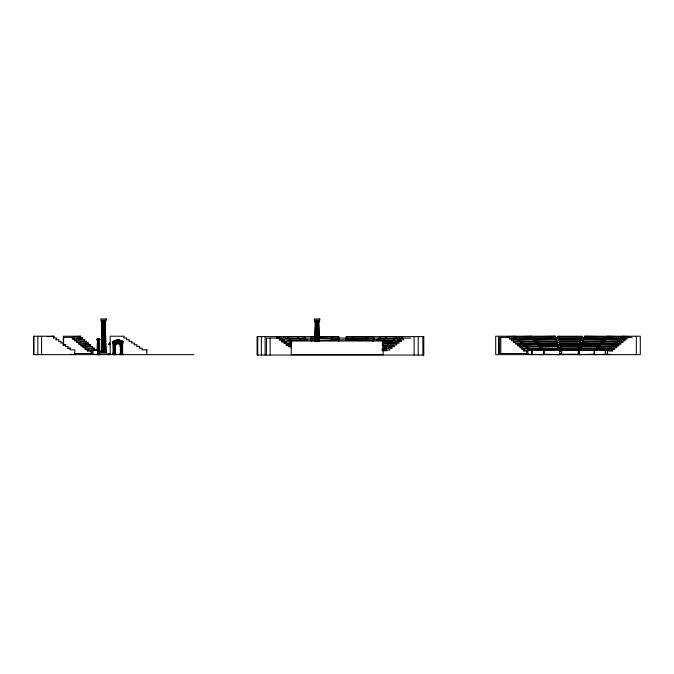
<?xml version="1.0" encoding="UTF-8"?>
<svg xmlns="http://www.w3.org/2000/svg" width="674" height="674" viewBox="0 0 674 674"><rect width="100%" height="100%" fill="white"/><g stroke="black" fill="none" stroke-linecap="round" stroke-linejoin="round"><path stroke-width="1.01" d="M97.57 339.233C96.904 340.151 97.545 339.275 98.943 340.303C99.937 341.061 94.798 339.098 98.446 339.426M98.261 349.427L98.278 341.179M99.735 339.452C99.255 339.418 99.651 339.873 99.727 339.789C101.378 339.317 93.02 339.494 99.263 340.092C99.002 337.379 99.819 340.766 99.803 339.528M102.937 350.809L103.13 322.02M316.46 341.558L316.595 322.02M97.401 340.319L99.221 340.606L99.221 353.353M99.609 339.317C99.044 340.446 99.364 338.963 99.685 339.671M99.575 339.502L99.086 340.1L99.339 339.182M97.957 341.179L97.764 353.412L97.882 340.766M99.263 340.21L99.154 340.168M102.355 350.809L102.726 322.02M315.938 341.558L316.19 322.02M97.772 340.808C98.337 371.399 96.298 339.511 98.016 340.294M101.85 350.809L102.381 322.02M315.491 341.558L315.845 322.02M97.528 349.427L97.696 341.179M97.444 349.427L97.629 340.808M97.486 340.362L97.511 340.143M101.471 350.809L102.119 322.02M315.146 341.558L315.584 322.02M97.326 349.427L97.528 341.179L97.444 353.353M101.226 350.809L101.892 322.02M98.564 340.488L99.162 340.387M99.162 339.89L99.272 339.536M98.876 340.421L98.952 339.511L99.196 339.915M99.162 340.783L99.221 349.427M98.867 340.395L98.379 340.168L98.775 340.48M113.746 345.796L115.027 345.796L113.207 345.796L113.763 345.476M97.713 339.747L97.005 339.78L97.368 339.157M97.157 339.14L97.427 340.067L96.938 339.317M97.696 339.822L96.93 339.528M99.415 339.73L97.267 339.915L97.553 339.536M97.351 339.923L97.267 339.199M97.132 339.14C96.66 339.654 97.73 339.864 97.823 339.772M99.078 339.637L99.508 339.915M97.368 339.637L99.044 339.502M114.1 345.4L114.007 343.942L113.957 345.4M115.153 345.467L115.027 346.15L115.119 345.459A2.814 2.814 0 0 1 120.587 345.467L120.646 346.158L120.511 345.484A2.747 2.747 0 0 0 115.22 345.484M121.43 345.4L121.337 343.942L121.286 345.4M121.783 345.4L121.691 343.942L121.64 345.4M99.036 339.957L99.027 339.384M97.351 339.426L97.553 340.016M98.53 339.822L97.797 340.437L98.387 340.277M98.37 340.336L97.991 340.412M98.96 340.783L99.095 353.42L98.968 341.179M97.578 340.1L98.421 340.1M97.022 339.325L97.216 339.873M98.168 339.966L97.208 339.502M98.328 353.673L98.488 340.547L97.747 340.294M97.84 340.606L98.126 340.589M98.328 339.073L98.674 339.772M97.283 339.747L96.93 339.671M98.278 340.808L98.606 353.42L98.505 340.783M123.182 341.667L112.558 341.667M121.834 341.794L117.866 340.092L113.872 341.71L117.866 340.143M99.305 339.696L98.471 339.89M121.994 345.796L122.533 345.796L120.713 345.796L121.994 345.796L122.061 344.195M113.493 345.4L113.443 343.942L113.35 345.4M113.721 344.161L113.67 345.4M120.932 345.4L121.034 343.951L121.067 345.4M122.129 342.097L121.918 343.268M122.668 342.097L122.533 354.65M99.592 339.393L99.137 339.384M98.573 339.662L98.564 339.696M113.173 342.914L122.567 342.914M112.878 341.583L117.866 339.519L122.862 341.583M113.106 341.71C128.978 335.526 100.999 346.065 117.874 339.797L123.401 341.541L117.63 339.679L122.592 341.71L122.373 342.097M98.817 339.342L98.084 339.426L98.573 339.426M117.63 339.696L118.11 339.696M97.528 339.258L98.092 339.393M98.8 340.808L98.926 349.427M101.218 321.043L105.776 321.043M314.691 321.043L319.24 321.043M101.218 321.212L105.776 321.212M314.691 321.212L319.24 321.212M101.218 321.641L105.776 321.641M314.691 321.641L319.24 321.641M101.412 322.02L105.582 322.02M314.884 322.02L319.046 322.02M47.214 336.621L54.198 336.225L33.7 336.225L33.7 354.65L193.876 354.65M315.078 336.621L305.288 336.621L305.288 338.668M318.052 336.621L338.837 336.621L338.845 341.524M506.856 336.621L515.138 336.225M559.125 336.621L580.744 336.621L580.744 337.927L559.125 337.927L559.176 336.225M629.187 336.621L622.801 336.225M276.323 337.017L279.794 336.621M315.044 337.017L311.161 337.017L311.161 338.331L315.584 338.331M318.642 337.017L338.837 337.017M346.158 337.017L373.548 337.017L373.548 338.331L346.006 338.331L346.032 340.033M509.376 337.379L499.636 337.379L499.636 353.496L527.868 353.496M531.078 337.379L534.659 337.379L534.659 339.089M554.795 337.379L558.973 337.379L558.973 339.089M584.956 337.379L580.946 337.379L580.946 339.089M607.796 337.379L605.058 337.379L605.058 339.089M622.279 337.379L624.225 337.379M632.069 337.379L627.191 337.379L627.191 339.089L625.11 339.089L625.11 340.791L623.037 340.791L623.037 342.502L620.956 342.502L620.956 344.212L618.884 344.212L618.884 345.914L616.811 345.914L616.811 347.624L614.73 347.624L614.73 349.334L612.658 349.334L612.658 351.036L608.723 351.036M53.558 337.927L56.532 337.927L56.018 340.033M509.342 337.927L533.496 337.927L518.533 338.331L518.533 339.637M626.298 337.927L605.673 337.927L619.49 338.331L619.49 339.637M304.016 338.112L310.512 338.112L310.512 339.814M338.373 338.112L346.891 338.112M373.674 338.112L380.802 338.112M400.811 338.112L403.162 338.112M410.879 338.112L403.591 338.112L403.591 339.814L401.291 339.814L401.291 341.524L398.974 341.524L398.974 343.234L396.7 343.234L396.7 344.936L394.4 344.936L394.4 346.647L392.074 346.647L392.074 348.357L389.799 348.357L389.799 350.067L387.508 350.067M276.761 338.331L282.069 338.331L279.129 338.727M338.879 338.331L318.642 338.331L338.879 338.727M402.74 338.331L378.291 338.331L397.609 338.727L397.609 340.033M559.403 338.331L580.466 338.331L580.466 339.637L559.403 339.637L559.462 337.927M624.242 338.331L620.821 337.927M315.584 338.727L312.289 338.727L312.289 340.033L315.398 340.033M346.006 338.727L372.326 338.727L372.326 340.033L345.855 340.033L371.096 340.429M97.039 338.971L99.626 338.971M511.448 339.089L509.376 339.089L509.342 336.621M532.873 339.089L535.67 339.089L535.67 340.791M555.224 339.089L559.251 339.089L559.251 340.791M580.432 339.089L584.316 339.089M606.718 339.089L603.896 339.089L603.896 340.791M56.018 339.637L58.874 339.637L58.444 341.347L61.208 341.347L60.778 343.049L63.55 343.049L63.12 344.759L65.892 344.759L62.952 345.155M511.423 339.637L534.819 339.637L520.244 340.033L520.244 341.347M624.242 339.637L604.224 339.637L617.687 340.033L617.687 341.347M279.213 339.814L284.546 339.814L284.546 341.524M304.741 339.814L311.641 339.814L311.641 341.524M338.542 339.814L346.276 339.814M379.378 339.814L373.059 339.814L373.059 341.524M398.494 339.814L400.407 339.814M281.134 340.033L284.335 340.033L281.134 340.429M400.314 340.033L376.867 340.033L395.402 340.429L395.402 341.743M559.69 340.033L580.188 340.033L580.188 341.347L559.69 341.347L559.74 339.637M622.186 340.033L618.85 339.637M313.41 340.429L315.407 340.429M319.383 340.429L338.921 340.033L319.543 340.429M400.314 340.429L397.205 340.033M513.529 340.791L511.448 340.791L511.423 338.331L517.042 337.927M517.607 340.791L519.317 340.791M533.875 340.791L536.681 340.791L536.681 342.502M556.227 340.791L559.538 340.791L559.538 342.502M579.792 340.791L583.676 340.791M602.455 340.791L605.277 340.791M513.504 341.347L536.133 341.347L521.954 341.743L521.954 343.049M622.186 341.347L602.783 341.347L615.884 341.743L615.884 343.049M281.555 341.524L286.686 341.524L286.644 345.155M396.169 341.524L398.199 341.524M281.505 341.743L286.602 341.743L284.133 342.139M291.648 341.743L287.916 341.743L287.916 340.429L307.226 340.033L285.776 340.033L285.776 338.727L305.895 338.331L283.628 338.331L283.628 337.017L304.564 336.621L257.224 336.621L257.224 355.046L423.803 355.046L423.803 336.621L346.158 336.621L346.183 338.331M382.647 341.743L397.896 342.139M559.968 341.743L579.91 341.743L579.91 343.049L559.968 343.049L560.018 341.347M620.139 341.743L616.879 341.347M112.617 341.541L122.98 341.937M112.836 342.097L122.904 342.097M291.85 342.139L290.064 342.139L290.064 343.454L291.85 343.454M382.647 342.139L393.195 342.139L393.195 343.454M122.55 342.325L113.19 342.325L113.207 354.65M515.61 342.502L513.529 342.502L513.504 340.033L518.946 339.637M535.889 342.502L537.684 342.502L537.684 344.212M556.513 342.502L559.816 342.502L559.816 344.212M579.792 342.502L583.676 342.502M601.014 342.502L603.828 342.502M113.207 342.982L122.567 342.956M515.576 343.049L537.456 343.049L523.664 343.454L523.664 344.759M620.139 343.049L601.343 343.049L614.081 343.454L614.081 344.759M112.962 343.31L122.778 343.31M283.897 343.234L288.834 343.234L288.834 344.936M393.852 343.234L395.992 343.234M285.945 343.454L288.876 343.454M382.175 343.454L396.346 343.454M581.409 346.47L581.291 344.759L599.624 344.759L599.624 343.454L581.932 343.049L600.77 343.049L600.77 341.743L582.572 341.347L601.916 341.347L601.916 340.033L583.212 339.637L603.062 339.637L603.062 338.331L583.852 337.927L604.207 337.927L604.207 336.621L584.493 336.225L640.3 336.225L640.3 354.65L495.702 354.65L495.702 336.225L555.528 336.225L535.207 336.621L535.207 337.927L556.008 337.927L536.218 338.331L536.218 339.637L556.497 339.637L537.229 340.033L537.229 341.347L556.985 341.347L538.231 341.743L538.231 343.049L557.474 343.049L539.242 343.454L539.242 344.759L557.954 344.759L557.87 346.47M560.246 343.454L579.64 343.454L579.64 344.759L560.246 344.759L560.305 343.049M618.083 343.454L614.907 343.049M113.139 343.715L115.161 343.42L113.106 343.479M120.646 343.715L122.601 343.715M108.691 343.85L110.435 343.85M113.19 343.909L115.043 343.909M285.945 343.85L288.876 343.85M382.158 343.85L390.987 343.85L390.987 345.155M396.295 343.85L392.63 343.454M110.351 344.085L109.264 344.296M536.9 344.212L538.694 344.212L538.694 345.914M556.791 344.212L560.094 344.212L560.094 345.914M579.48 344.212L583.035 344.212M600.399 344.212L602.388 344.212M108.935 344.246L110.081 344.296M108.977 344.608L110.14 344.608M108.977 344.641L110.14 344.641M618.083 344.759L599.902 344.759L612.287 345.155L612.287 346.47M286.231 344.936L290.983 344.936L290.983 346.647M285.886 345.155L291.143 345.56L288.354 345.155M382.158 345.155L393.111 345.155M517.581 345.155L524.667 344.759M557.954 345.155L540.245 345.155L540.245 346.47L558.443 346.47L541.256 346.866L541.256 348.172M560.532 345.155L579.362 345.155M581.291 345.155L598.478 345.155L598.461 346.866L610.484 346.866L610.484 348.172M617.814 345.155L612.936 344.759M113.207 345.476L115.027 345.476M120.713 345.476L122.533 345.476M113.224 345.509L115.001 345.509M120.73 345.509L122.508 345.509M382.36 345.56L388.78 345.56L388.78 346.866M519.772 345.914L517.691 345.914L517.691 344.212L515.61 344.212L515.576 341.743L520.85 341.347M537.911 345.914L539.706 345.914L539.706 347.624L540.708 347.624M557.356 345.914L560.38 345.914L560.38 347.624M578.84 345.914L582.395 345.914M599.237 345.914L600.399 345.914M115.027 346.15L115.625 346.15L115.027 346.326M120.713 346.15L120.107 346.15L120.713 346.301M115.027 346.301L115.625 346.192M120.713 346.36L120.225 346.301M120.292 346.596L120.326 346.63M519.738 346.47L540.093 346.47L527.076 346.866L527.076 348.172M616.028 346.47L580.651 346.47L597.332 346.866L597.332 348.172M288.573 346.647L291.353 346.647L291.353 348.357M390.086 346.647L391.577 346.647M382.714 346.866L391.704 346.866M560.81 346.866L579.084 346.866M613.972 346.866L610.964 346.47M391.4 347.262L388.056 346.866M521.853 347.624L519.772 347.624L519.738 345.155M557.356 347.624L560.658 347.624L560.658 349.334M578.199 347.624L581.755 347.624M520.994 348.172L558.931 348.172L558.839 349.882M613.972 348.172L580.011 348.172L596.187 348.576L596.187 349.882M67.872 348.576L70.568 348.172L67.796 348.172L68.226 346.47L65.462 346.47L65.462 345.155M382.15 348.576L388.477 348.576L388.477 347.262M521.861 348.576L528.475 348.172M558.931 348.576L542.267 348.576L542.267 349.882M561.088 348.576L578.806 348.576M613.955 348.576L608.993 348.172M382.15 348.972L384.365 348.972L384.315 350.682M523.934 349.334L521.853 349.334L521.819 346.866L526.571 346.47M540.708 349.334L541.719 349.334M557.912 349.334L560.937 349.334L560.937 351.036M578.199 349.334L581.114 349.334M97.334 349.882L89.035 349.882L89.035 348.576L94.495 348.172L86.929 348.172L86.929 346.866L92.549 346.47L84.823 346.47L84.823 345.155L90.602 344.759L82.717 344.759L82.717 343.454L88.656 343.049L80.602 343.049L80.602 341.743L86.71 341.347L78.496 341.347L78.496 340.033L84.764 339.637L76.389 339.637L76.389 338.331L82.809 337.927L74.283 337.927L74.283 336.621L80.863 336.225L63.305 336.225L63.305 343.386M523.041 349.882L559.85 349.882L544.171 350.278L544.171 354.254L559.85 354.65M611.925 349.882L561.088 349.882L561.147 348.172M97.334 350.278L93.029 350.278L93.029 354.254L98.193 354.65M382.158 350.278L386.758 350.278M561.627 350.278L578.284 350.278M607.653 350.278L594.291 349.882M382.158 350.682L386.758 350.682M101.075 350.809L106.29 350.809M523.757 351.036L527.868 351.036M559.454 351.036L561.476 351.036L561.476 353.496L559.454 353.496M578.452 351.036L578.983 351.036M100.839 351.297L106.526 351.297M100.839 351.828L106.526 351.828M100.931 352.039L106.526 352.039M113.173 353.05L115.414 353.05M120.326 353.05L122.567 353.05M115.473 353.159L113.114 353.159M112.903 353.446L115.684 353.446L115.684 354.65M74.612 353.496L91.891 353.496L91.891 351.036L87.081 351.036L87.081 349.334M108.927 353.842L110.199 353.842M108.834 353.976L110.283 353.976M108.817 354.103L110.3 354.128M70.307 354.254L74.999 354.65M108.716 354.254L110.41 354.229M525.931 354.254L543.918 354.65M561.627 354.254L578.284 354.254M610.197 354.254L594.291 354.65M98.092 339.662L97.865 339.595M113.611 342.097L113.746 354.65M113.072 342.097L113.283 343.268M98.261 353.353L98.387 341.179M98.8 353.353L98.707 341.179M99.179 341.179L99.407 353.673M319.198 341.558L318.692 322.02L319.122 341.558M105.97 350.809L105.22 322.02L105.885 350.809M99.12 341.179L99.381 349.427M318.465 322.02L318.903 341.558M105.001 322.02L105.65 350.809M318.204 322.02L318.558 341.558M104.731 322.02L105.262 350.809M317.858 322.02L318.111 341.558M104.386 322.02L104.765 350.809M317.454 322.02L317.589 341.558M103.99 322.02L104.184 350.809M636.323 336.225L636.323 354.65M625.674 336.621L625.674 337.927M623.635 338.331L623.635 339.637M623.164 336.621L623.256 338.331M621.588 340.033L621.588 341.347M621.285 337.927L621.285 336.621L607.114 336.225M621.184 338.331L621.209 340.033M619.541 341.743L619.541 343.049M619.212 340.033L619.212 341.347M617.502 343.454L617.502 344.759M617.241 341.743L617.241 343.049M615.455 345.155L615.455 346.47M615.269 343.454L615.269 344.759M613.298 345.155L613.298 346.47M613.416 346.866L613.416 348.172M611.326 346.866L611.326 348.172M611.369 348.576L611.369 349.882M609.355 348.576L609.355 349.882M608.681 349.882L608.681 348.576L597.021 348.172M607.493 350.278L607.493 354.254M607.375 336.621L607.375 337.927M605.934 338.331L605.934 339.637M605.614 350.278L605.614 354.254M605.252 349.882L605.252 354.65M604.494 340.033L604.494 341.347M603.053 341.743L603.053 343.049M602.733 340.791L602.733 342.502M601.562 342.502L601.612 344.759M600.172 345.155L600.172 346.47M598.731 346.866L598.731 348.172M597.282 348.576L597.282 349.882M594.552 350.278L594.552 354.254M584.611 336.621L584.611 337.927M583.97 338.331L583.97 339.637M583.33 340.033L583.33 341.347M582.69 341.743L582.69 343.049M582.184 338.272L582.184 336.225L557.668 336.225L557.668 338.272M582.05 343.454L582.05 344.759M580.769 346.866L580.769 348.172M580.668 339.089L580.668 340.791M580.39 340.791L580.39 342.502M580.103 342.502L580.103 344.212M580.129 348.576L580.129 349.882M579.825 344.212L579.825 345.914M579.539 345.914L579.539 347.624M579.311 344.759L579.362 346.47L560.532 346.47L560.583 344.759M579.261 347.624L579.261 349.334M579.261 351.036L579.261 353.496M579.033 346.47L579.084 348.172L560.81 348.172L560.861 346.47M578.983 349.334L578.915 354.254M578.755 348.172L578.798 350.278L594.013 350.278L594.013 354.254L578.798 354.65M578.233 349.882L578.233 354.65M561.678 349.882L561.678 354.65M559.757 350.278L559.757 354.254M558.35 346.866L558.35 348.172M557.381 343.454L557.381 344.759M556.893 341.743L556.893 343.049M556.412 340.033L556.412 341.347M555.924 338.331L555.924 339.637M555.435 336.621L555.435 337.927M543.918 349.882L527.843 350.278L527.843 354.254M543.674 350.278L543.674 354.254M541.416 348.172L528.787 348.576L528.787 349.882M541.171 348.576L541.171 349.882M539.849 346.866L539.849 348.172M538.534 345.155L538.534 346.47M537.212 343.454L537.212 344.759M535.889 341.743L535.889 343.049M534.575 340.033L534.575 341.347M533.252 338.331L533.252 339.637M532.174 336.225L516.823 336.621L516.823 337.927M532.089 349.882L532.089 354.65M531.938 336.621L531.938 337.927M531.735 350.278L531.735 354.254M528.13 348.576L528.13 349.882M526.714 351.036L526.714 353.496M526.217 346.866L526.217 348.172M525.366 346.47L525.366 345.155L538.77 344.759L517.657 344.759L517.657 343.454L522.763 343.049M524.313 345.155L524.313 346.47M523.9 348.576L523.934 351.036M522.409 343.454L522.409 344.759M520.505 341.743L520.505 343.049M518.601 340.033L518.601 341.347M516.697 338.331L516.697 339.637M514.784 336.621L514.784 337.927M500.799 337.379L500.799 353.496M498.516 336.225L498.516 354.65M423.432 336.621L423.432 355.046M422.927 336.621L422.927 355.046M418.209 336.621L418.209 355.046M414.114 336.621L414.114 355.046M402.201 338.331L401.788 336.621M399.918 340.033L399.497 338.331M399.817 338.331L399.817 337.017L379.723 336.621M397.626 340.429L397.626 341.743M396.026 337.017L396.026 338.331M395.343 343.454L394.922 341.743M393.97 338.727L393.97 340.033M393.052 343.85L393.052 345.56M391.906 340.429L391.906 341.743M390.76 346.866L390.347 345.155M389.85 342.139L389.85 343.454M387.794 343.85L387.794 345.155M386.64 348.972L386.573 347.262L383.295 346.866M386.135 350.682L385.764 348.576M385.991 337.017L385.991 338.331M385.739 345.56L385.739 346.866M384.332 338.727L384.332 340.033M383.674 347.262L383.674 348.576M382.663 340.429L382.663 341.743M379.942 336.621L379.942 338.668M378.552 338.727L378.552 340.033M374.297 338.112L374.297 339.814M367.212 337.017L367.212 338.331M366.235 338.727L366.235 340.033M353.286 336.621L353.37 338.331M352.856 338.331L352.932 340.033M332.021 338.331L331.962 340.033M331.701 336.621L331.642 338.331M317.024 322.02L317.024 341.558M305.651 338.727L305.651 340.033M304.319 337.017L304.319 338.331M299.719 338.727L299.719 340.033M298.144 337.017L298.144 338.331M290.721 345.56L290.721 346.866M289.668 338.727L289.668 340.033M289.011 344.936L288.986 346.866M288.455 343.85L288.455 345.155M287.68 337.017L287.68 338.331M286.189 342.139L286.189 343.454M284.335 341.524L284.31 343.454M283.914 340.429L283.914 341.743M282.398 339.814L282.398 338.112L266.457 338.112L266.457 355.046M281.993 339.814L282.01 342.139M281.648 338.727L281.648 340.033M279.659 338.112L279.634 340.033M279.381 337.017L279.381 338.331M277.292 337.017L277.292 338.331M270.164 338.112L270.164 355.046M265.118 336.621L265.118 355.046M261.352 336.621L261.352 355.046M257.738 336.621L257.738 355.046M257.367 336.621L257.367 355.046M147.294 354.65L146.814 354.254L146.814 350.278L147.294 349.882L141.894 349.882L142.366 348.172L139.299 348.172L139.771 346.47L136.696 346.47L137.176 344.759L134.101 344.759L134.581 343.049L131.506 343.049L131.986 341.347L128.911 341.347L129.383 339.637L126.316 339.637L126.788 337.927L123.713 337.927L124.193 336.225L110.199 336.225L110.199 352.603M123.123 341.541L122.938 342.131L112.76 341.903M122.828 354.65L122.828 353.446L120.056 353.446L120.056 354.65M122.626 353.159L120.267 353.201M122.39 345.4L122.314 343.942L122.247 345.4M122.255 353.446L122.297 354.65M122.104 342.198L121.994 354.65M121.817 346.006L121.817 352.873M120.713 343.268L120.713 354.65M120.41 354.65L120.36 346.15A2.494 2.494 0 0 0 117.866 343.656A2.494 2.494 0 0 0 115.38 346.15L115.38 354.65M117.866 341.71L117.866 343.268M115.279 353.412L115.321 354.65M115.027 343.268L115.027 354.65M114.807 345.4L114.74 343.942L114.664 345.4M114.454 345.4L114.403 343.942L114.31 345.4M114.201 346.116L114.201 352.763M114.024 346.116L114.024 352.763M113.923 346.006L113.923 352.873M113.485 353.412L113.443 354.65M112.954 353.412L112.903 354.65M110.502 354.65L108.624 354.65M109.559 342.678L109.559 343.807M106.998 354.65L106.998 353.083L100.173 353.083L100.173 354.65M103.56 322.02L103.56 350.809M99.508 354.65L97.157 354.65M94.141 348.576L94.141 349.882M92.195 346.866L92.195 348.172M91.074 351.036L91.074 353.496M90.249 345.155L90.249 346.47M88.294 343.454L88.294 344.759M87.898 351.036L87.898 349.334L84.975 349.334L84.975 347.624M86.348 341.743L86.348 343.049M85.792 349.334L85.792 347.624L82.86 347.624L82.86 345.914M84.402 340.033L84.402 341.347M83.677 347.624L83.677 345.914L80.754 345.914L80.754 344.212M82.455 338.331L82.455 339.637M81.571 345.914L81.571 344.212L78.647 344.212L78.647 342.502M80.509 336.621L80.509 337.927M79.465 344.212L79.465 342.502L76.541 342.502L76.541 340.791M77.358 342.502L77.358 340.791L74.426 340.791L74.426 339.089M75.244 340.791L75.244 339.089L72.32 339.089L72.32 337.379M74.57 354.254L74.999 349.882L70.138 349.882L70.138 348.576M73.137 339.089L73.137 337.379L63.634 337.379L63.634 345.433M53.76 336.621L53.76 337.927M41.586 336.225L41.586 354.65M37.828 336.225L37.828 354.65M33.835 336.225L33.835 354.65M98.168 341.179C98.126 366.277 97.772 347.658 98.168 341.179M315.365 322.02L314.851 341.558L315.415 322.02M97.41 340.572L99.263 340.606L97.444 340.589M106.307 318.954L100.847 318.954L100.847 320.209L106.307 320.209L106.307 318.954M319.771 318.954L314.311 318.954L314.311 320.209L319.771 320.209L319.771 318.954M383.102 341.027L291.244 341.027L291.244 354.65L383.102 354.65L383.102 341.027M122.668 343.445L120.579 343.42L120.697 343.909L122.55 343.909L122.668 343.42M114.841 346.006L113.384 346.006L113.384 352.873L114.841 352.873L114.841 346.006M122.348 346.006L120.89 346.006L120.89 352.873L122.348 352.873L122.348 346.006M114.74 346.116L113.493 346.116L113.493 352.763L114.74 352.763L114.74 346.116M122.247 346.116L121 346.116L121 352.763L122.247 352.763L122.247 346.116M115.448 346.596L115.414 346.63M99.407 353.732L97.25 353.732L99.44 353.783"/></g></svg>
